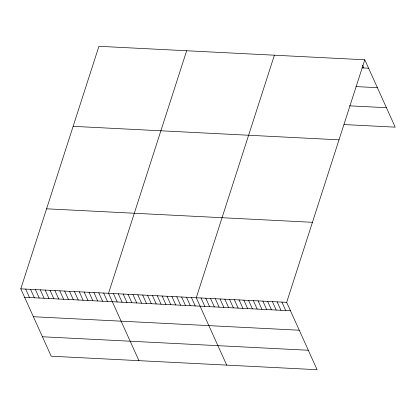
<?xml version="1.0" encoding="UTF-8"?>
<svg xmlns="http://www.w3.org/2000/svg" width="416" height="416" viewBox="0 0 416 416"><rect width="100%" height="100%" fill="white"/><g stroke="black" fill="none" stroke-linecap="round" stroke-linejoin="round"><path stroke-width="0.62" d="M364.785 59.79L286.666 302.338L317.08 369.699L51.215 356.21L20.8 288.844L98.92 46.301L364.785 59.79L395.2 127.156L344.058 124.561M186.654 50.752L108.534 293.296L138.949 360.662M274.388 55.203L196.274 297.752L226.689 365.113M362.05 67.891L368.592 68.224M355.961 86.585L377.374 87.672M349.549 105.836L386.417 107.708M73.138 126.339L339.004 139.833M46.582 208.806L312.447 222.3M20.8 288.844L286.666 302.338M24.606 297.279L290.472 310.768M33.389 316.727L299.255 330.216M42.437 336.762L308.303 350.251M362.565 65.172L363.834 67.985M281.908 302.094L285.714 310.528M277.15 301.855L280.956 310.289M272.392 301.616L276.198 310.045M267.634 301.371L271.445 309.806M262.876 301.132L266.687 309.561M258.123 300.888L261.929 309.322M253.365 300.648L257.171 309.078M248.607 300.404L252.413 308.838M243.849 300.165L247.655 308.599M239.091 299.926L242.897 308.355M234.333 299.681L238.139 308.116M229.575 299.442L233.381 307.871M224.817 299.198L228.623 307.632M220.059 298.958L223.865 307.388M215.301 298.714L219.107 307.148M210.543 298.475L214.349 306.904M205.785 298.23L209.596 306.665M201.027 297.991L204.838 306.426M191.396 297.502L195.203 305.937M186.524 297.253L190.33 305.687M181.646 297.008L185.458 305.438M176.774 296.759L180.58 305.193M171.902 296.514L175.708 304.944M167.024 296.265L170.836 304.699M162.152 296.02L165.958 304.45M157.279 295.771L161.086 304.205M152.402 295.521L156.213 303.956M147.529 295.277L151.336 303.706M142.657 295.027L146.463 303.462M137.779 294.783L141.591 303.212M132.907 294.533L136.713 302.968M128.034 294.289L131.841 302.718M123.157 294.039L126.963 302.474M118.284 293.79L122.091 302.224M113.412 293.545L117.218 301.974M103.662 293.051L107.468 301.48M98.79 292.802L102.596 301.236M93.912 292.557L97.718 300.986M89.04 292.308L92.846 300.742M84.167 292.063L87.974 300.492M79.29 291.814L83.096 300.243M74.417 291.564L78.224 299.998M69.54 291.32L73.351 299.749M64.667 291.07L68.474 299.504M59.795 290.826L63.601 299.255M54.917 290.576L58.729 299.01M50.045 290.332L53.851 298.761M45.172 290.082L48.979 298.516M40.295 289.832L44.106 298.267M35.422 289.588L39.229 298.017M30.55 289.338L34.356 297.773M25.672 289.094L29.484 297.523"/></g></svg>
